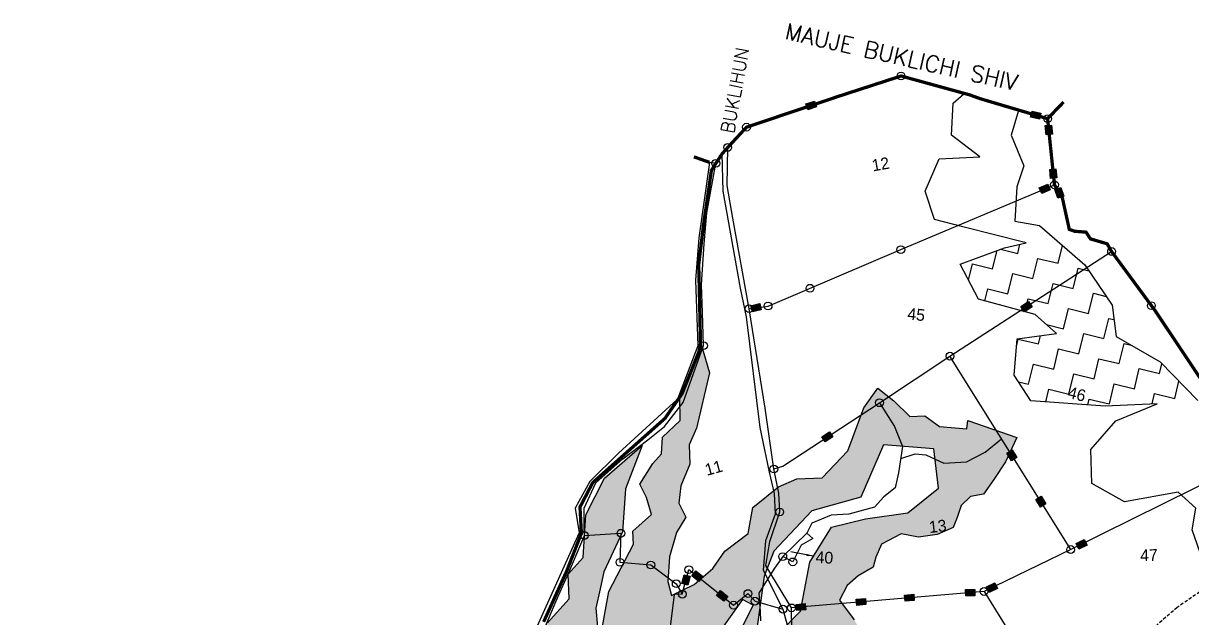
# Model space of a CAD drawing. Header units: metres. Extents: x 302946 to 305988, y 1950910 to 1953560.
# Drawn here: x 303114 to 304876, y 1952663 to 1953560 of the extents above; entities that cross this region are included whole.
import ezdxf

# ---------------------------------------------------------------- set-up
doc = ezdxf.new("R2010")
doc.units = ezdxf.units.M
for name, pattern in [('DASHDOT', [1, 0.5, -0.25, 0, -0.25]), ('DASHED', [0.75, 0.5, -0.25]), ('DIVIDE', [1.25, 0.5, -0.25, 0, -0.25, 0, -0.25])]:
    doc.linetypes.add(name, pattern=pattern)
for name, color, linetype in [('LINE_FOOTPATH', 1, 'DASHED'), ('LINE_WATER', 4, 'Continuous'), ('POLY_HATCH', 12, 'Continuous'), ('POLY_PARCEL', 6, 'Continuous'), ('Poly_road', 30, 'Continuous'), ('POLY_WATER', 4, 'Continuous'), ('SYM_ARROW', 1, 'Continuous'), ('SYM_STONE', 1, 'Continuous'), ('TEXT_MAPOUT', 7, 'Continuous'), ('TEXT_PARCEL', 7, 'Continuous'), ('V_BOUND_LINE', 7, 'Continuous'), ('V_BOUND_STREAM_LINE', 7, 'DASHDOT'), ('V_DIVIDE_LINE', 7, 'DIVIDE')]:
    doc.layers.add(name, color=color, linetype=linetype)
doc.styles.get("Standard").update_dxf_attribs({"font": 'simplex.shx'})
doc.styles.add('TEXT_MAP', font='')
doc.styles.get('TEXT_MAP').set_extended_font_data('Kruti Dev 050')
doc.dimstyles.get("Standard").update_dxf_attribs({"dimtxt": 0.18, "dimasz": 0.18, "dimexe": 0.18, "dimexo": 0.0625, "dimgap": 0.09, "dimtad": 0, "dimtih": 1, "dimtoh": 1, "dimdec": 4, "dimzin": 0, "dimdsep": 46, "dimtxsty": 'Standard', "dimcen": 0.09, "dimadec": 0, "dimazin": 0, "dimtfac": 1, "dimtdec": 4, "dimtofl": 0, "dimtmove": 0, "dimatfit": 3, "dimfxl": 1, "dimtolj": 1, "dimtzin": 0, "dimarcsym": 0})
pattern_1 = [(346.341, (302661.87, 1951015.68), (37.78329, 23.00965), [31.28115, -31.28115]), (76.341, (302692.268, 1951008.293), (-23.00965, 37.78329), [31.28115, -31.28115])]

# ---------------------------------------------------------------- blocks, each defined once
blk = doc.blocks.new('STONE')
blk.add_circle((0, 0), 0.851)
blk = doc.blocks.new('STONESQUAREFILLED')
blk.add_hatch(color=256).paths.add_polyline_path([(0.7, -0.48), (0.7, 0.48), (-0.7, 0.48), (-0.7, -0.48)])
blk.add_lwpolyline([(-0.7, 0.48), (0.7, 0.48), (0.7, -0.48), (-0.7, -0.48)], close=True)
blk = doc.blocks.new('TEXTARROW')
blk.add_leader([(0.04, -0.01), (8.68, -0.01)], dimstyle='Standard', override={"dimtxt": 2.5, "dimasz": 2.5, "dimexe": 1.25, "dimexo": 0.625, "dimgap": 0.625, "dimtad": 1, "dimtih": 0, "dimtoh": 0, "dimzin": 8, "dimcen": 2.5, "dimtofl": 1})

msp = doc.modelspace()

# ---------------------------------------------------------------- hatches: boundary and pattern name
at = {"layer": 'POLY_HATCH'}
h = msp.add_hatch(dxfattribs=at)
h.set_pattern_fill('ZIGZAG', color=256, scale=9.852331, angle=-13.659, style=0)
h.set_pattern_definition(pattern_1)
h.paths.add_polyline_path([(304760.6, 1953088.7), (304754.6, 1953135.9), (304713.5, 1953196.6), (304664.3, 1953239.2), (304592.3, 1953221.9), (304525.5, 1953197.4), (304553.6, 1953144.9), (304638.7, 1953121.7), (304670.9, 1953093), (304611.5, 1953085), (304607.3, 1953030.3), (304632.1, 1952991.8), (304744.2, 1952983.7), (304884.6, 1952989.9), (304883.7, 1952992.3), (304827, 1953050.1)])
h = msp.add_hatch(dxfattribs=at)
h.set_pattern_fill('ZIGZAG', color=256, scale=9.852331, angle=-13.659, style=0)
h.set_pattern_definition(pattern_1)
h.paths.add_polyline_path([(304968.4, 1951529.7), (305012.9, 1951519.4), (305047.7, 1951531.7), (305066.2, 1951518.6), (305099.2, 1951519.2), (305137.6, 1951550.7), (305127.2, 1951601.1), (305112.2, 1951649.7), (305132.4, 1951668.5), (305158.9, 1951646.4), (305197.3, 1951656.8), (305233.6, 1951683.7), (305236.9, 1951736.9), (305238.4, 1951782.5), (305261.2, 1951803.7), (305288.6, 1951826.8), (305261.4, 1951850), (305258.4, 1951881.5), (305289.1, 1951909.9), (305307.5, 1951946.3), (305318.9, 1951974.3), (305348.7, 1951974.6), (305384, 1951988.7), (305388.4, 1952017.4), (305391.6, 1952065.6), (305422.1, 1952064.7), (305458.1, 1952081.7), (305490.5, 1952096.5), (305527.9, 1952077.9), (305554.1, 1952088.1), (305582.9, 1952142.2), (305606.3, 1952167.8), (305587.9, 1952123.3), (305581.2, 1952077), (305605.6, 1952046.4), (305646.3, 1952024.9), (305691.8, 1952035.5), (305712.2, 1952063.3), (305737, 1952038.6), (305788.4, 1952019.6), (305815, 1952022.7), (305834.1, 1952028.7), (305836, 1952084.2), (305823.7, 1952119), (305770.9, 1952202.9), (305736.3, 1952162.4), (305697.3, 1952133), (305687.7, 1952162.1), (305682.1, 1952199.3), (305660.9, 1952218.1), (305663.1, 1952258.4), (305586.2, 1952251.4), (305524, 1952238.7), (305382.1, 1952201.1), (305327.7, 1952166.4), (305262.3, 1952140.4), (305253.1, 1952167.3), (305235.9, 1952206.3), (305225.2, 1952293.2), (305186, 1952306.7), (305126.4, 1952271.3), (305045.1, 1952242.1), (304990.5, 1952235.7), (304955.8, 1952244.6), (304919.9, 1952260.9), (304888.7, 1952301.3), (304847.3, 1952328), (304808.5, 1952336.9), (304763.8, 1952346.3), (304752.6, 1952368.7), (304755.2, 1952393.8), (304761.3, 1952421), (304772.7, 1952470.2), (304821, 1952567), (304796.2, 1952583.6), (304767.8, 1952614.2), (304742.5, 1952603.7), (304736.6, 1952589.5), (304702.6, 1952530.7), (304654.1, 1952495.5), (304605.4, 1952463.5), (304545, 1952474.6), (304480, 1952496), (304435.7, 1952519.3), (304404.7, 1952547.6), (304400.2, 1952589.5), (304382.9, 1952632.6), (304366.2, 1952661.4), (304343.7, 1952691.5), (304355.6, 1952713.4), (304371.8, 1952728.1), (304394.7, 1952741.2), (304398.7, 1952755.8), (304407, 1952775.5), (304436.6, 1952791), (304463.2, 1952786.1), (304490.9, 1952790), (304515.2, 1952800.7), (304521.4, 1952815.8), (304527.3, 1952834.1), (304541.2, 1952847.4), (304560.8, 1952851.2), (304576.7, 1952873), (304593.8, 1952899.6), (304611.3, 1952936.3), (304537.2, 1952961.8), (304535.7, 1952949.6), (304494.6, 1952953), (304472.7, 1952968.9), (304449.8, 1952967.9), (304425.7, 1952991.4), (304401.6, 1953010.9), (304380.8, 1952981.2), (304356.3, 1952916), (304317.7, 1952875.4), (304279.5, 1952874.1), (304251.8, 1952862.2), (304213.4, 1952830.7), (304206.4, 1952791.5), (304171.2, 1952765.2), (304153.2, 1952738.8), (304124.7, 1952715), (304090.9, 1952698.5), (304085.4, 1952719.5), (304087.8, 1952756.7), (304098.2, 1952793.1), (304112.4, 1952816.3), (304101.9, 1952837.6), (304104.7, 1952863.6), (304118.2, 1952896.2), (304117.6, 1952925.1), (304128.3, 1952950.2), (304148.1, 1953033.7), (304135.9, 1953075), (304128.7, 1953060.1), (304103.1, 1952998.2), (304103.9, 1952962.2), (304077.1, 1952936.9), (304075.5, 1952911.6), (304062.4, 1952897.1), (304043.2, 1952866), (304053, 1952845.9), (304060.4, 1952820.4), (304032.6, 1952795.4), (304033.3, 1952775.5), (303996.3, 1952704.3), (303982.7, 1952629.4), (303973.5, 1952564.6), (304007.9, 1952525.4), (304070.4, 1952526.9), (304129.2, 1952579.7), (304166.7, 1952648.8), (304197.9, 1952692.2), (304213.6, 1952683.8), (304188.3, 1952631.9), (304147.2, 1952576.9), (304133.6, 1952519.1), (304112.1, 1952482.5), (304114.2, 1952443.1), (304093.8, 1952403.2), (304046.3, 1952379.9), (303988.7, 1952390.4), (303965, 1952431.9), (303948.9, 1952475.7), (303938.9, 1952528.1), (303944.4, 1952573.7), (303957.1, 1952615.5), (303979.3, 1952650.9), (303976.6, 1952679.3), (303983.2, 1952708.5), (303988.9, 1952733.9), (304017.1, 1952794.1), (304021.3, 1952859.2), (304046.7, 1952924.1), (303989.8, 1952874.9), (303961.7, 1952819.7), (303957.8, 1952755.6), (303935, 1952730.3), (303936.5, 1952693.1), (303904.1, 1952657.1), (303894.2, 1952614.6), (303872.6, 1952598.2), (303841.6, 1952547.7), (303848.5, 1952524.3), (303830.2, 1952513.1), (303808.6, 1952488.6), (303805.7, 1952466.6), (303778.8, 1952453.5), (303768.8, 1952401.9), (303734.2, 1952365.4), (303678.5, 1952350.2), (303647.4, 1952311.9), (303626.9, 1952296.2), (303595.5, 1952322.5), (303545.6, 1952289.7), (303494, 1952262.4), (303465.6, 1952214.3), (303455, 1952218.4), (303409.4, 1952190.6), (303386.5, 1952140.2), (303369, 1952103.6), (303338.6, 1952080.2), (303323, 1952051.2), (303314.2, 1952025.6), (303299.6, 1951992.3), (303298.7, 1951957.7), (303316.9, 1951926.5), (303310.5, 1951902.4), (303300.8, 1951877), (303316.6, 1951848.4), (303317.6, 1951825.5), (303321.4, 1951784.7), (303359, 1951758.9), (303388.9, 1951730), (303384.5, 1951693.2), (303347.4, 1951667.4), (303306.3, 1951641.6), (303292.6, 1951604), (303325.8, 1951568.2), (303341.6, 1951543.7), (303301.5, 1951530.7), (303300, 1951501.4), (303326.2, 1951474.3), (303376.8, 1951443.3), (303362.4, 1951436.2), (303353.1, 1951416.8), (303367.3, 1951389.7), (303422, 1951413.2), (303412.8, 1951377.6), (303440.5, 1951318.9), (303482.4, 1951290), (303490.6, 1951255.2), (303532, 1951248.7), (303536.1, 1951218), (303612, 1951170.8), (303727.3, 1951115), (303780.5, 1951074.3), (303802.1, 1951032.2), (303834.4, 1950996.7), (303864.2, 1951005), (303892.8, 1951008.7), (303915.6, 1950996.6), (303938.7, 1950985.4), (303965.4, 1950997.6), (303998.1, 1950997.2), (304027.1, 1950989.7), (304050.5, 1951000.6), (304072.4, 1951009.9), (304088.5, 1951003.5), (304151.2, 1951014), (304207, 1951021.1), (304273.6, 1951035.7), (304321, 1951054), (304361.2, 1951076), (304401, 1951088), (304438.7, 1951091.4), (304474.1, 1951114.6), (304501.9, 1951139.6), (304531.4, 1951130), (304575.6, 1951122.7), (304628, 1951132.7), (304676.3, 1951154.8), (304712.8, 1951194.8), (304745.3, 1951230.8), (304730.9, 1951265.1), (304707.2, 1951294.6), (304730.6, 1951309.6), (304772.6, 1951305.9), (304815, 1951316.3), (304834.7, 1951349.4), (304832.7, 1951380.6), (304839.3, 1951397.7), (304857, 1951368.6), (304880.3, 1951362.5), (304902, 1951370.8), (304923.5, 1951386.3), (304942.8, 1951389.2), (304969.6, 1951360), (305008.6, 1951343.9), (305051, 1951354.3), (305077.9, 1951371.5), (305098.9, 1951385), (305112.9, 1951370), (305168.6, 1951351.9), (305227.2, 1951370.5), (305248.4, 1951410.2), (305250.4, 1951453.6), (305225.6, 1951482.4), (305202, 1951503.8), (305217.5, 1951511.6), (305239.1, 1951502.8), (305261.4, 1951500.9), (305281.6, 1951523.8), (305282, 1951552.4), (305294.8, 1951570), (305340.1, 1951546.4), (305388.4, 1951535.1), (305412.2, 1951552.1), (305432.4, 1951570.8), (305455, 1951587), (305462.9, 1951604.8), (305481.5, 1951612.9), (305505, 1951603.7), (305521.7, 1951620.3), (305530.7, 1951642.8), (305534.8, 1951661.5), (305565.9, 1951646.4), (305599, 1951634.8), (305623.6, 1951671.7), (305637.7, 1951715.2), (305619.3, 1951774.6), (305636.9, 1951776.4), (305669, 1951754.5), (305700, 1951749), (305718.6, 1951782.3), (305730.7, 1951817.2), (305764.6, 1951817.5), (305830.1, 1951868.7), (305883, 1951939.1), (305926.5, 1952007.7), (305793.9, 1951921.4), (305704.3, 1951883.1), (305662.9, 1951819), (305593.2, 1951796.1), (305500, 1951767.8), (305484.5, 1951718.6), (305405.9, 1951679.7), (305380.6, 1951623.8), (305311.2, 1951639.2), (305269.7, 1951695.1), (305222.8, 1951641.5), (305174.3, 1951585.1), (305143.7, 1951523.5), (305070.8, 1951475.1), (304951.4, 1951472.3), (304906.7, 1951515), (304838.7, 1951498.7), (304798.8, 1951532.1), (304746.5, 1951464.6), (304709.4, 1951476.1), (304704.7, 1951425.3), (304650.3, 1951382.5), (304596.1, 1951394.2), (304577.4, 1951331.7), (304491.6, 1951288.4), (304425.4, 1951246.5), (304353.8, 1951211.9), (304291, 1951155.1), (304248.9, 1951174.9), (304204.1, 1951196.4), (304212, 1951164.7), (304200, 1951133.8), (304175.1, 1951133.3), (304160.6, 1951117.1), (304132.5, 1951107.3), (304107.8, 1951078.5), (304059.7, 1951065.5), (304026.7, 1951035.7), (303986.7, 1951043.9), (303942.4, 1951038), (303898.1, 1951057.3), (303854.6, 1951059.3), (303846.6, 1951107.2), (303821.5, 1951105.7), (303793.2, 1951112.1), (303790, 1951142.6), (303740.4, 1951173.3), (303721.5, 1951213.8), (303672, 1951224.3), (303654, 1951260.4), (303602.8, 1951280.4), (303613.8, 1951327.7), (303589.9, 1951322.9), (303578.5, 1951344.4), (303558.5, 1951351.7), (303559.5, 1951370.2), (303525.4, 1951364.8), (303500.9, 1951403.6), (303478.6, 1951446.8), (303452.8, 1951487.9), (303440.3, 1951521.7), (303439, 1951555.9), (303426, 1951583.7), (303436.2, 1951607), (303428.9, 1951645.6), (303447.4, 1951686), (303491.8, 1951713), (303484.2, 1951733.5), (303444.2, 1951775), (303427.7, 1951816.9), (303413.2, 1951863.3), (303405.8, 1951910), (303395, 1951946.4), (303384, 1951973.8), (303397.7, 1952003.3), (303386.2, 1952032.8), (303399.5, 1952056.3), (303420.8, 1952054.7), (303422, 1952074.1), (303397.6, 1952104.7), (303408.8, 1952123.7), (303432, 1952154.9), (303465.1, 1952168.5), (303499.6, 1952187.9), (303523.7, 1952216.3), (303569.7, 1952233), (303575.8, 1952252.1), (303625.8, 1952268.7), (303631.8, 1952245.5), (303611.4, 1952221.7), (303593.5, 1952208.4), (303553.6, 1952212.6), (303520.9, 1952179.7), (303508.4, 1952134.8), (303539.8, 1952087.3), (303536.1, 1952057.4), (303525.6, 1952012), (303550.1, 1951965.2), (303588.5, 1951959.4), (303579.8, 1951925.7), (303570.1, 1951875.1), (303617.1, 1951838), (303685.8, 1951806.6), (303686.8, 1951779.7), (303616.5, 1951767), (303559.2, 1951745.1), (303576.1, 1951688), (303573.2, 1951644.8), (303577, 1951600), (303568.4, 1951575.3), (303525.7, 1951542.9), (303500.6, 1951500), (303519.2, 1951445.5), (303574.8, 1951410.3), (303630.8, 1951385.1), (303655.3, 1951338.3), (303684.1, 1951313.7), (303697.2, 1951265.6), (303752, 1951235.6), (303762.1, 1951208.4), (303803, 1951162.7), (303845.3, 1951126.7), (303878.2, 1951135.3), (303913.8, 1951140.8), (303901.8, 1951101.8), (303942.9, 1951065.1), (303999.6, 1951076.1), (304033.8, 1951110.6), (304055.4, 1951164.4), (304097.9, 1951158.6), (304139.1, 1951180.4), (304146.4, 1951212.4), (304167.2, 1951246.2), (304192.2, 1951259.8), (304234.8, 1951220.7), (304284.5, 1951199), (304307.8, 1951226.2), (304300.5, 1951260.7), (304340.7, 1951257.5), (304399.6, 1951260.9), (304422.9, 1951305.1), (304437.1, 1951340.5), (304471.1, 1951328.7), (304517.5, 1951355.3), (304548.2, 1951396.8), (304554.8, 1951434), (304559.2, 1951458.7), (304579.7, 1951441.1), (304619.5, 1951419.8), (304647.7, 1951450.8), (304669.1, 1951503.6), (304698.4, 1951530.3), (304727.8, 1951520.6), (304760, 1951526.4), (304760.9, 1951552.9), (304791.5, 1951548), (304857.4, 1951538.6), (304921.6, 1951538.6)])
h.paths.add_polyline_path([(304830.1, 1951717.3), (304741.2, 1951697.2), (304618.3, 1951637.9), (304582.5, 1951626.9), (304438.5, 1951536.3), (304371.4, 1951528.6), (304325.8, 1951524.8), (304313.3, 1951483.3), (304203.2, 1951484.2), (304148.2, 1951426.1), (304097.8, 1951402.3), (304065.9, 1951395.2), (304054.8, 1951446.4), (304042.5, 1951536.1), (304026.4, 1951629.7), (303949.3, 1951634.5), (303844.4, 1951607.8), (303769, 1951536.4), (303737.3, 1951518.7), (303657.5, 1951500.2), (303595.7, 1951485.1), (303612.2, 1951535.2), (303672.8, 1951616.9), (303715.2, 1951694.3), (303769.7, 1951742.9), (303752.8, 1951817.5), (303746.2, 1951867.5), (303714.4, 1951904.5), (303706.1, 1951978.9), (303681, 1952067), (303637.2, 1952126.1), (303671.7, 1952167.1), (303682.8, 1952210.9), (303737.8, 1952225.9), (303789.6, 1952239.6), (303792.4, 1952213.5), (303853.1, 1952291.3), (303893.8, 1952271.4), (303946, 1952259.2), (304004.1, 1952245.1), (304035.4, 1952263.3), (304149, 1952242.9), (304167.2, 1952268.7), (304194.6, 1952284.6), (304227.8, 1952316.3), (304242, 1952365.1), (304248.2, 1952408.2), (304254.2, 1952446.6), (304254.4, 1952489.2), (304254.9, 1952540.4), (304253.9, 1952593.8), (304280, 1952604.3), (304299.8, 1952576.9), (304332.6, 1952556), (304328.7, 1952506.6), (304344.5, 1952474.5), (304377.7, 1952466.9), (304419.4, 1952463), (304454.8, 1952432.8), (304495.3, 1952411.9), (304526.6, 1952424), (304541.1, 1952406.6), (304573.6, 1952392.4), (304613.9, 1952413.8), (304627.5, 1952424.4), (304647.2, 1952408.6), (304688.3, 1952433.6), (304702.7, 1952455.5), (304708.8, 1952478.5), (304737.1, 1952498), (304746.6, 1952543.1), (304762.3, 1952582), (304777.8, 1952541.3), (304767.4, 1952488.7), (304740.9, 1952456.3), (304727.4, 1952418.8), (304712.3, 1952390.4), (304705, 1952350.4), (304722.1, 1952316.1), (304755.4, 1952300.8), (304786.5, 1952304.3), (304798.8, 1952301.7), (304791.4, 1952273.3), (304782.9, 1952240.4), (304794.9, 1952224.5), (304817.3, 1952211.9), (304848.1, 1952218.3), (304881.7, 1952227.9), (304879.9, 1952210.6), (304888.3, 1952191.8), (304906.9, 1952187.7), (304926.9, 1952192.9), (304928.3, 1952169.1), (304938.6, 1952146), (304964, 1952142.2), (304997.8, 1952156.5), (305007.6, 1952191.1), (305023.5, 1952167.5), (305042.9, 1952158.5), (305070.8, 1952168.5), (305102.6, 1952194.8), (305130.1, 1952227), (305161.6, 1952236.1), (305190.6, 1952239.1), (305190.3, 1952208), (305187.9, 1952172.6), (305204.7, 1952148.9), (305210.9, 1952121), (305235.6, 1952098.2), (305259.6, 1952115.9), (305261.7, 1952091), (305242.2, 1952026.6), (305149.5, 1951967.2), (305109.3, 1951882.5), (304986.7, 1951773.2)], flags=16)
h.paths.add_polyline_path([(304189.5, 1952330.2), (304128.4, 1952296.9), (304017.3, 1952294.1), (303917.2, 1952336.1), (303837.7, 1952342.6), (303778.6, 1952307.6), (303705.4, 1952274.9), (303674.7, 1952281.7), (303745.3, 1952323.6), (303806.4, 1952361.8), (303836.1, 1952401.4), (303882.8, 1952485.7), (303913, 1952542.3), (303910.4, 1952488.8), (303846.3, 1952383.1), (303922.8, 1952359.1), (304005.6, 1952321.3), (304094.8, 1952324.6), (304175.9, 1952384.6), (304184.9, 1952484.2), (304191.9, 1952548.2), (304218.8, 1952644), (304230.6, 1952727.6), (304245.1, 1952764.9), (304302.1, 1952826), (304375.9, 1952846.4), (304410.3, 1952925.1), (304486.3, 1952919.5), (304493.2, 1952859.9), (304447.1, 1952823), (304383.2, 1952813.6), (304332, 1952801.1), (304299.1, 1952748.7), (304285.4, 1952674.7), (304253.9, 1952642.8), (304226.3, 1952581.9), (304215.3, 1952448.8)], flags=16)
h.paths.add_polyline_path([(304008.2, 1951290.9), (304003.4, 1951227.6), (303963.2, 1951220.2), (303886, 1951288.7), (303815.5, 1951318.1), (303774.5, 1951368), (303769.1, 1951409.3), (303796.1, 1951416.6), (303819.4, 1951367.7), (303871.7, 1951374.6), (303915.6, 1951434.1), (303932.4, 1951426), (303924.6, 1951356.9), (303967.1, 1951306.6)], flags=16)

# ---------------------------------------------------------------- linework, layer by layer
at = {"layer": 'LINE_FOOTPATH', "ltscale": 10}
msp.add_lwpolyline([(305095.9, 1952811), (304967.2, 1952758.7), (304852.6, 1952680.2), (304719.9, 1952564.6), (304568.9, 1952456.5), (304353.8, 1952316.8), (304186.9, 1952171.4), (304038, 1952148.5), (303940.1, 1952129.6), (303884.1, 1952118.5), (303845.5, 1952070.3), (303731.5, 1952050.3), (303610.4, 1952028.8), (303481.9, 1952007.9), (303345, 1951896.5), (303248.6, 1951836), (303114.2, 1951764.8)], dxfattribs=at)
at = {"layer": 'LINE_WATER'}
for points in [[(304404.1, 1952988.7), (304427, 1952952.8), (304438.9, 1952922.6), (304432.9, 1952883.2), (304427.7, 1952860.7), (304410.7, 1952846.9), (304396.6, 1952831.4), (304357.9, 1952821), (304331.4, 1952819.5), (304302.3, 1952807.2), (304294.7, 1952792.2)], [(304436.1, 1952904.7), (304458.1, 1952911.7), (304474.2, 1952910), (304501.1, 1952897.6), (304535.5, 1952899.8), (304563.5, 1952914.4), (304588.2, 1952934.2)], [(304258.4, 1952756.8), (304246.1, 1952739.5), (304231.4, 1952716.3), (304222.4, 1952702), (304224.5, 1952674.4), (304224.7, 1952660.3)]]:
    msp.add_lwpolyline(points, dxfattribs=at)
at = {"layer": 'POLY_HATCH'}
for points in [[(304891.6, 1952750.8), (304875.4, 1952797.1), (304880.9, 1952829.9), (304854.2, 1952853.8), (304773.3, 1952839.4), (304724.2, 1952867.1), (304722.5, 1952918.3), (304760.5, 1952961.5), (304822.5, 1952987.2), (304744.2, 1952983.7), (304632.1, 1952991.8), (304607.3, 1953030.3), (304611.5, 1953085), (304670.9, 1953093), (304638.7, 1953121.7), (304553.6, 1953144.9), (304525.5, 1953197.4), (304592.3, 1953221.9), (304625, 1953229.8), (304530, 1953253.7), (304487, 1953265), (304473.2, 1953307.5), (304494.2, 1953356.4), (304555.6, 1953359), (304512.8, 1953391.8), (304515.4, 1953440.3), (304531.2, 1953453.9), (304613.4, 1953428.9), (304602.7, 1953391.6), (304621.5, 1953345.5), (304611.3, 1953313.8), (304607.9, 1953262.2), (304645.4, 1953255.6), (304713.5, 1953196.6), (304754.6, 1953135.9), (304760.6, 1953088.7), (304827, 1953050.1), (304883.7, 1952992.3)], [(303982.7, 1952629.4), (303996.3, 1952704.3), (304033.3, 1952775.5), (304032.6, 1952795.4), (304060.4, 1952820.4), (304053, 1952845.9), (304043.2, 1952866), (304062.4, 1952897.1), (304075.5, 1952911.6), (304077.1, 1952936.9), (304103.9, 1952962.2), (304103.1, 1952998.2), (304128.7, 1953060.1), (304135.9, 1953075)], [(304135.9, 1953075), (304148.1, 1953033.7), (304128.3, 1952950.2), (304117.6, 1952925.1), (304118.2, 1952896.2), (304104.7, 1952863.6), (304101.9, 1952837.6), (304112.4, 1952816.3), (304098.2, 1952793.1), (304087.8, 1952756.7), (304085.4, 1952719.5), (304090.9, 1952698.5), (304124.7, 1952715), (304153.2, 1952738.8), (304171.2, 1952765.2), (304206.4, 1952791.5), (304213.4, 1952830.7), (304251.8, 1952862.2), (304279.5, 1952874.1), (304317.7, 1952875.4), (304356.3, 1952916), (304380.8, 1952981.2), (304401.6, 1953010.9), (304425.7, 1952991.4), (304449.8, 1952967.9), (304472.7, 1952968.9), (304494.6, 1952953), (304535.7, 1952949.6), (304537.2, 1952961.8), (304611.3, 1952936.3), (304593.8, 1952899.6), (304576.7, 1952873), (304560.8, 1952851.2), (304541.2, 1952847.4), (304527.3, 1952834.1), (304521.4, 1952815.8), (304515.2, 1952800.7), (304490.9, 1952790), (304463.2, 1952786.1), (304436.6, 1952791), (304407, 1952775.5), (304398.7, 1952755.8), (304394.7, 1952741.2), (304371.8, 1952728.1), (304355.6, 1952713.4), (304343.7, 1952691.5), (304366.2, 1952661.4)], [(303904.1, 1952657.1), (303936.5, 1952693.1), (303935, 1952730.3), (303957.8, 1952755.6), (303961.7, 1952819.7), (303989.8, 1952874.9), (304046.7, 1952924.1), (304021.3, 1952859.2), (304017.1, 1952794.1), (303988.9, 1952733.9), (303983.2, 1952708.5), (303976.6, 1952679.3), (303979.3, 1952650.9)], [(304253.9, 1952642.8), (304285.4, 1952674.7), (304299.1, 1952748.7), (304332, 1952801.1), (304383.2, 1952813.6), (304447.1, 1952823), (304493.2, 1952859.9), (304486.3, 1952919.5), (304410.3, 1952925.1), (304375.9, 1952846.4), (304302.1, 1952826), (304245.1, 1952764.9), (304230.6, 1952727.6), (304218.8, 1952644)], [(304188.3, 1952631.9), (304213.6, 1952683.8), (304197.9, 1952692.2), (304166.7, 1952648.8)]]:
    msp.add_lwpolyline(points, dxfattribs=at)
at = {"layer": 'POLY_PARCEL'}
for points in [[(304207.7, 1953130.4), (304236.3, 1953134.4), (304436.4, 1953219.4), (304667.8, 1953317.1)], [(304510.4, 1953058.9), (304753.9, 1953216.5)], [(304245, 1952888.9), (304258.6, 1952893.3), (304404.1, 1952988.7), (304510.4, 1953058.9)], [(304692.3, 1952767.5), (304510.4, 1953058.9)], [(304969.8, 1952904.6), (304692.3, 1952767.5)], [(303959.5, 1952788.7), (304014.6, 1952792.1), (304013.1, 1952748.3), (304059.7, 1952744.3), (304097.9, 1952716), (304107, 1952700.3)], [(304692.3, 1952767.5), (304561.7, 1952704.4)], [(304107, 1952700.3), (304116.8, 1952737.3), (304148.7, 1952712.5), (304184.2, 1952683.8), (304205.9, 1952701.2), (304216.6, 1952689.7), (304258.7, 1952677.7)], [(304107, 1952700.3), (304095, 1952699.7), (304084.3, 1952615), (304066.4, 1952610.2), (304008, 1952509.1), (304003.6, 1952449.1), (303996.7, 1952292.7), (303968.2, 1952264.8), (303972.5, 1952243.1)], [(304561.7, 1952704.4), (304271.6, 1952679.6)], [(304561.7, 1952704.4), (304596.2, 1952649.2)]]:
    msp.add_lwpolyline(points, dxfattribs=at)
msp.add_lwpolyline([(304258.4, 1952756.8), (304294.7, 1952792.2), (304303.6, 1952784.3), (304286.3, 1952774.2), (304273.6, 1952748.9)], close=True, dxfattribs=at)
at = {"layer": 'Poly_road'}
for points in [[(304166.8, 1953363.5), (304167.9, 1953307.3), (304194, 1953161.4), (304203.3, 1953118.3), (304223.7, 1952951.2), (304238, 1952884), (304245.5, 1952852.1), (304247.1, 1952820.6), (304232.6, 1952780.4), (304228.7, 1952736.5), (304258.7, 1952677.7)], [(304207.7, 1953130.4), (304183, 1953266.7), (304174.5, 1953315.9), (304175.5, 1953373.3)], [(304245, 1952888.9), (304231.9, 1952980.5), (304207.7, 1953130.4)], [(304271.6, 1952679.6), (304241.9, 1952728.3), (304233, 1952743.4), (304239.1, 1952779.5), (304253.8, 1952824.2), (304252.7, 1952852.4), (304245, 1952888.9)], [(304258.7, 1952677.7), (304267.8, 1952645.3), (304265.1, 1952546.3), (304263.1, 1952444.7), (304264.8, 1952404.2), (304208.5, 1952227.7)], [(304268.2, 1952401.4), (304273.1, 1952475.9), (304270.9, 1952508.8), (304269.8, 1952564), (304272.7, 1952609.5), (304271.6, 1952679.6)]]:
    msp.add_lwpolyline(points, dxfattribs=at)
at = {"layer": 'POLY_WATER'}
for points in [[(304157.6, 1953349.3), (304148, 1953350.9), (304131.9, 1953237.1), (304126.9, 1953173.5), (304130.4, 1953074.4), (304099.8, 1952993.9), (304011.1, 1952912.9), (303967.9, 1952870.2), (303945.7, 1952830.1), (303951.6, 1952792.5), (303883.4, 1952641.2)], [(303959.5, 1952788.7), (303959.1, 1952794.7), (303959.2, 1952829.7), (303976.6, 1952867.9), (304017.5, 1952904.1), (304054.9, 1952933), (304080, 1952953.1), (304108.3, 1952989.3), (304139.1, 1953074.7), (304137.3, 1953124.8), (304135.8, 1953166.2), (304139.8, 1953228.1), (304144, 1953275), (304157.6, 1953349.3)], [(303752.7, 1952357.8), (303765.7, 1952427.3), (303799.5, 1952488.5), (303820.3, 1952502.3), (303842.8, 1952517.9), (303836.8, 1952542.8), (303867.6, 1952591.2), (303895.7, 1952640), (303916.9, 1952690.2), (303937.5, 1952736.4), (303959.5, 1952788.7)]]:
    msp.add_lwpolyline(points, dxfattribs=at)
at = {"layer": 'V_BOUND_LINE', "const_width": 4.93}
for points in [[(304175.5, 1953373.3), (304203.8, 1953403.9), (304343.7, 1953450.8), (304436.7, 1953481), (304540.6, 1953452.4), (304555.9, 1953446.8), (304657.5, 1953416.7)], [(304657.5, 1953416.7), (304667.8, 1953317.1)], [(304157.6, 1953349.3), (304166.8, 1953363.5)], [(304166.8, 1953363.5), (304175.5, 1953373.3)], [(304667.8, 1953317.1), (304679.7, 1953297.5), (304690.2, 1953249.8), (304698.1, 1953247.1), (304715.5, 1953245.7), (304722, 1953235.6), (304747.2, 1953228.2), (304753.9, 1953216.5)], [(304753.9, 1953216.5), (304819.3, 1953127.7), (304900.2, 1953006.6), (304969.8, 1952904.6)]]:
    msp.add_lwpolyline(points, dxfattribs=at)
at = {"layer": 'V_BOUND_STREAM_LINE', "ltscale": 10, "const_width": 4.93}
msp.add_lwpolyline([(303898.1, 1952658.5), (303932.9, 1952735.3), (303955, 1952791.9), (303952.9, 1952831.5), (303972.1, 1952868.4), (304080.9, 1952965.1), (304106.8, 1953002.5), (304132, 1953065.5), (304134.5, 1953077.5), (304131.8, 1953196.9), (304139.1, 1953257.4), (304150.9, 1953338.8), (304157.6, 1953349.3)], dxfattribs=at)
at = {"layer": 'V_DIVIDE_LINE', "ltscale": 10, "const_width": 4.93}
for points in [[(304657.5, 1953416.7), (304681.6, 1953441.8)], [(304148, 1953350.9), (304124.6, 1953359.2)]]:
    msp.add_lwpolyline(points, dxfattribs=at)

# ---------------------------------------------------------------- block references
at = {"layer": 'SYM_ARROW', "xscale": 3.940932394110742, "yscale": 3.940932394110742, "zscale": 3.940932394110742, "rotation": 168.3826237521909}
msp.add_blockref('TEXTARROW', (304304.2, 1952757.4), dxfattribs=at)
at = {"layer": 'SYM_STONE'}
for name, p, xscale, yscale, zscale, rotation in [('STONE', (304436.7, 1953481), 6.896631689693798, 6.896631689693798, 6.896631689693798, 346.3410068614278), ('STONESQUAREFILLED', (304301.4, 1953436.6), 9.852330985276854, 9.852330985276854, 9.852330985276854, 18.55013481182358), ('STONESQUAREFILLED', (304639.6, 1953422), 9.852330985276856, 9.852330985276856, 9.852330985276856, 346.0826934818115), ('STONE', (304657.5, 1953416.7), 6.896631689693798, 6.896631689693798, 6.896631689693798, 346.3410068614278), ('STONE', (304203.8, 1953403.9), 6.896631689693798, 6.896631689693798, 6.896631689693798, 346.3410068614278), ('STONESQUAREFILLED', (304659.3, 1953399.8), 9.852330985276854, 9.852330985276854, 9.852330985276854, 275.8799590805398), ('STONE', (304175.5, 1953373.3), 6.896631689693798, 6.896631689693798, 6.896631689693798, 346.3410068614278), ('STONE', (304157.6, 1953349.3), 6.896631689693798, 6.896631689693798, 6.896631689693798, 346.3410068614278), ('STONESQUAREFILLED', (304666.1, 1953333.8), 9.852330985276854, 9.852330985276854, 9.852330985276854, 95.87995908054013), ('STONESQUAREFILLED', (304653.2, 1953311), 9.852330985276856, 9.852330985276856, 9.852330985276856, 202.8918198189621), ('STONE', (304667.8, 1953317.1), 6.896631689693798, 6.896631689693798, 6.896631689693798, 346.3410068614278), ('STONESQUAREFILLED', (304675.2, 1953305), 9.852330985276856, 9.852330985276856, 9.852330985276856, 288.0966307566289), ('STONE', (304436.4, 1953219.4), 6.896631689693798, 6.896631689693798, 6.896631689693798, 346.3410068614278), ('STONE', (304753.9, 1953216.5), 6.896631689693798, 6.896631689693798, 6.896631689693798, 346.3410068614278), ('STONE', (304299.4, 1953161.2), 6.896631689693798, 6.896631689693798, 6.896631689693798, 346.3410068614278), ('STONE', (304207.7, 1953130.4), 6.896631689693798, 6.896631689693798, 6.896631689693798, 346.3410068614278), ('STONESQUAREFILLED', (304218.2, 1953131.8), 9.852330985276854, 9.852330985276854, 9.852330985276854, 13.80324896371511), ('STONE', (304236.3, 1953134.4), 6.896631689693798, 6.896631689693798, 6.896631689693798, 346.3410068614278), ('STONESQUAREFILLED', (304625.7, 1953133.6), 9.852330985276854, 9.852330985276854, 9.852330985276854, 32.92151811390652), ('STONE', (304813.9, 1953135), 6.896631689693798, 6.896631689693798, 6.896631689693798, 346.3410068614278), ('STONE', (304139.1, 1953074.7), 6.896631689693798, 6.896631689693798, 6.896631689693798, 346.3410068614278), ('STONE', (304510.4, 1953058.9), 6.896631689693798, 6.896631689693798, 6.896631689693798, 346.3410068614278), ('STONE', (304404.1, 1952988.7), 6.896631689693798, 6.896631689693798, 6.896631689693798, 346.3410068614278), ('STONESQUAREFILLED', (304325.6, 1952937.3), 9.852330985276854, 9.852330985276854, 9.852330985276854, 33.215274818084), ('STONESQUAREFILLED', (304603.7, 1952909.4), 9.852330985276856, 9.852330985276856, 9.852330985276856, 301.9673535161826), ('STONE', (304245, 1952888.9), 6.896631689693798, 6.896631689693798, 6.896631689693798, 346.3410068614278), ('STONESQUAREFILLED', (304647.3, 1952839.5), 9.852330985276854, 9.852330985276854, 9.852330985276854, 301.9673535161829), ('STONE', (304253.8, 1952824.2), 6.896631689693798, 6.896631689693798, 6.896631689693798, 346.3410068614278), ('STONE', (304014.6, 1952792.1), 6.896631689693798, 6.896631689693798, 6.896631689693798, 346.3410068614278), ('STONE', (303959.5, 1952788.7), 6.896631689693798, 6.896631689693798, 6.896631689693798, 346.3410068614278), ('STONESQUAREFILLED', (304708.6, 1952775.5), 9.852330985276854, 9.852330985276854, 9.852330985276854, 206.3021576353016), ('STONE', (304258.4, 1952756.8), 6.896631689693798, 6.896631689693798, 6.896631689693798, 346.3410068614278), ('STONE', (304692.3, 1952767.5), 6.896631689693798, 6.896631689693798, 6.896631689693798, 346.3410068614278), ('STONE', (304013.1, 1952748.3), 6.896631689693798, 6.896631689693798, 6.896631689693798, 346.3410068614278), ('STONE', (304059.7, 1952744.3), 6.896631689693798, 6.896631689693798, 6.896631689693798, 346.3410068614278), ('STONE', (304116.8, 1952737.3), 6.896631689693798, 6.896631689693798, 6.896631689693798, 346.3410068614278), ('STONE', (304273.6, 1952748.9), 6.896631689693798, 6.896631689693798, 6.896631689693798, 346.3410068614278), ('STONESQUAREFILLED', (304112.7, 1952721.7), 9.852330985276854, 9.852330985276854, 9.852330985276854, 255.2309697337667), ('STONESQUAREFILLED', (304129.7, 1952727.3), 9.852330985276854, 9.852330985276854, 9.852330985276854, 321.6855644209244), ('STONE', (304097.9, 1952716), 6.896631689693798, 6.896631689693798, 6.896631689693798, 346.3410068614278), ('STONE', (304561.7, 1952704.4), 6.896631689693798, 6.896631689693798, 6.896631689693798, 346.3410068614278), ('STONESQUAREFILLED', (304573.8, 1952710.2), 9.852330985276854, 9.852330985276854, 9.852330985276854, 25.79289168827455), ('STONE', (304107, 1952700.3), 6.896631689693798, 6.896631689693798, 6.896631689693798, 346.3410068614278), ('STONESQUAREFILLED', (304167.1, 1952697.6), 9.852330985276854, 9.852330985276854, 9.852330985276854, 321.0484579234192), ('STONE', (304205.9, 1952701.2), 6.896631689693798, 6.896631689693798, 6.896631689693798, 346.3410068614278), ('STONE', (304216.6, 1952689.7), 6.896631689693798, 6.896631689693798, 6.896631689693798, 346.3410068614278), ('STONESQUAREFILLED', (304376.4, 1952688.6), 9.852330985276856, 9.852330985276856, 9.852330985276856, 4.87851157287256), ('STONESQUAREFILLED', (304449.3, 1952694.8), 9.852330985276856, 9.852330985276856, 9.852330985276856, 4.878511572873247), ('STONESQUAREFILLED', (304540.9, 1952702.6), 9.852330985276854, 9.852330985276854, 9.852330985276854, 0.7467746989542197), ('STONE', (304184.2, 1952683.8), 6.896631689693798, 6.896631689693798, 6.896631689693798, 346.3410068614278), ('STONE', (304258.7, 1952677.7), 6.896631689693798, 6.896631689693798, 6.896631689693798, 346.3410068614278), ('STONE', (304271.6, 1952679.6), 6.896631689693798, 6.896631689693798, 6.896631689693798, 346.3410068614278), ('STONESQUAREFILLED', (304285.9, 1952680.8), 9.852330985276854, 9.852330985276854, 9.852330985276854, 4.87851157287317)]:
    msp.add_blockref(name, p, dxfattribs=dict(at, xscale=xscale, yscale=yscale, zscale=zscale, rotation=rotation))

# ---------------------------------------------------------------- texts
at = {"layer": 'TEXT_MAPOUT'}
for s, height, rotation, p in [('MAUJE BUKLICHI SHIV', 24.631, 347.2869, (304260.2, 1953537.2)), ('BUKLIHUN', 19.7, 79.637, (304184.4, 1953393.3))]:
    msp.add_text(s, height=height, rotation=rotation, dxfattribs=at).set_placement(p)
at = {"layer": 'TEXT_PARCEL', "style": 'TEXT_MAP'}
for s, rotation, p in [('12', 9.8168, (304394.3, 1953337.2)), ('45', 354.25, (304445.6, 1953114.2)), ('46', 346.341, (304686.8, 1952996.3)), ('11', 15.4714, (304144, 1952878.5)), ('13', 6.2062, (304479.7, 1952792.4)), ('40', 356.9493, (304307.6, 1952747.4)), ('47', 1.5803, (304797.3, 1952749.8))]:
    msp.add_text(s, height=17.73, rotation=rotation, dxfattribs=at).set_placement(p)

doc.saveas('drawing.dxf')
